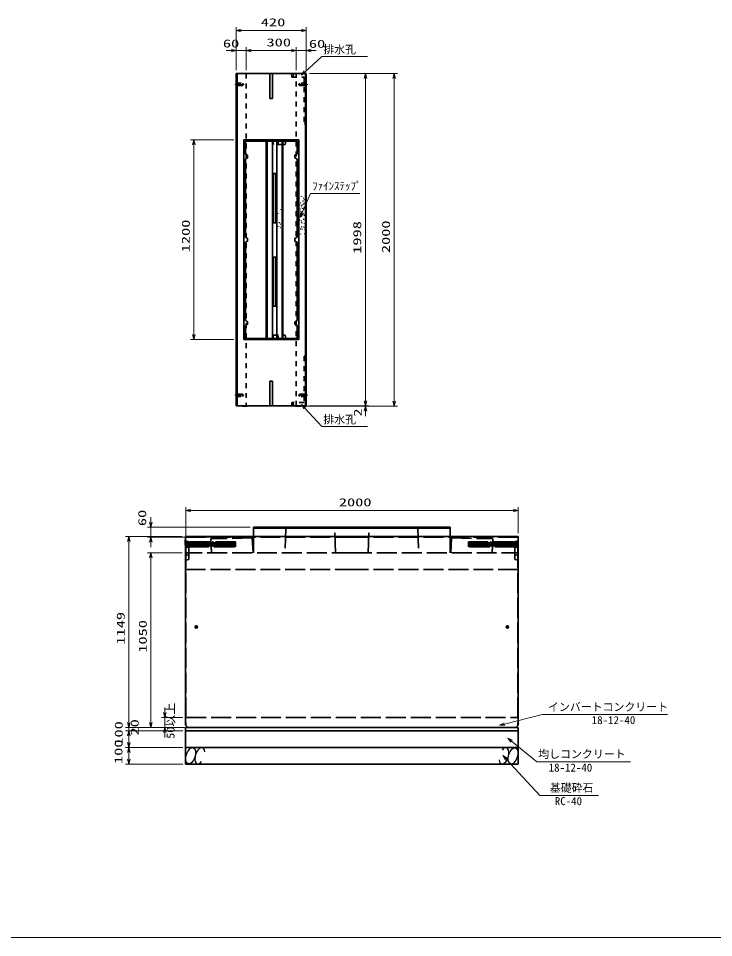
# Model space of a CAD drawing. Units: millimetres on the paper. Extents: x 15 to 1219, y 8 to 859.
# Drawn here: x 224 to 432.8, y 15 to 291.3 of the extents above; entities that cross this region are included whole.
import ezdxf
from ezdxf.enums import TextEntityAlignment as Align

# ---------------------------------------------------------------- set-up
doc = ezdxf.new("R2010")
doc.units = ezdxf.units.MM
for name, pattern in [('DASHED', [7.5, 6, -1.5]), ('USER1', [3, 1.5, -1.5]), ('USER2', [18.5, 12, -1.5, 3.5, -1.5])]:
    doc.linetypes.add(name, pattern=pattern)
for name, color, linetype, lineweight in [('0-0', 1, 'Continuous', 13), ('D-BMK（構造物基準線）', 2, 'USER2', 18), ('D-STR-DIM（寸法）', 7, 'Continuous', 13), ('D-STR-HTXT(均しCON-旗)', 7, 'Continuous', 13), ('D-STR-HTXT(基礎砕石-旗)', 7, 'Continuous', 13), ('D-STR-HTXT（WS-旗）', 7, 'Continuous', 13), ('D-STR-HTXT（旗上げ）', 7, 'Continuous', 13), ('D-STR-STRF(グリ)', 7, 'Continuous', 25), ('D-STR（構造物）', 1, 'Continuous', 35)]:
    doc.layers.add(name, color=color, linetype=linetype, lineweight=lineweight)
doc.styles.add('ＭＳ ゴシック', font='')
doc.styles.get('ＭＳ ゴシック').set_extended_font_data('MS Gothic')

# ---------------------------------------------------------------- blocks, each defined once
blk = doc.blocks.new('_Open30')
at = {"color": 7, "linetype": 'Continuous', "lineweight": 13}
for p, q in [((-1, 0.2679), (0, 0)), ((0, 0), (-1, -0.2679)), ((0, 0), (-1, 0))]:
    blk.add_line(p, q, dxfattribs=at)

msp = doc.modelspace()

# ---------------------------------------------------------------- linework, layer by layer
at = {"layer": '0-0'}
msp.add_line((324.151, 78.134), (274.901, 78.134), dxfattribs=at)
at = {"layer": 'D-BMK（構造物基準線）'}
for p, q in [((288.96, 271.425), (291.809, 271.425)), ((308.035, 271.425), (310.884, 271.425)), ((288.96, 178.025), (291.809, 178.025)), ((310.884, 178.025), (308.035, 178.025))]:
    msp.add_line(p, q, dxfattribs=at)
at = {"layer": 'D-STR-DIM（寸法）'}
for p, q in [((289.422, 282.572), (289.422, 288.622)), ((290.922, 287.622), (308.922, 287.622)), ((310.422, 282.602), (310.422, 288.622)), ((289.422, 275.675), (289.422, 282.572)), ((292.422, 275.675), (292.422, 282.572)), ((292.422, 275.727), (292.422, 282.572)), ((307.422, 275.675), (307.422, 282.572)), ((307.422, 275.675), (307.422, 282.572)), ((310.422, 275.645), (310.422, 282.572)), ((287.922, 281.572), (286.422, 281.572)), ((289.422, 281.572), (292.422, 281.572)), ((293.922, 281.572), (305.922, 281.572)), ((293.922, 281.572), (295.422, 281.572)), ((305.922, 281.572), (304.422, 281.572)), ((307.422, 281.572), (310.422, 281.572)), ((311.922, 281.572), (313.422, 281.572)), ((311.422, 274.675), (329.211, 274.675)), ((327.773, 274.675), (337.85, 274.675)), ((328.211, 176.275), (328.211, 273.175)), ((336.85, 176.175), (336.85, 273.175)), ((288.672, 254.725), (275.708, 254.725)), ((276.708, 196.225), (276.708, 253.225)), ((288.672, 194.725), (275.708, 194.725)), ((328.211, 176.275), (328.211, 177.775)), ((310.172, 174.675), (329.211, 174.675)), ((311.422, 174.775), (329.211, 174.775)), ((311.422, 174.775), (329.211, 174.775)), ((326.773, 174.675), (337.85, 174.675)), ((328.211, 174.775), (328.211, 174.675)), ((328.211, 173.175), (328.211, 171.675)), ((274.251, 135.817), (274.251, 144.363)), ((374.151, 136.572), (374.151, 144.363)), ((275.751, 143.363), (372.651, 143.363)), ((267.912, 82.634), (267.912, 84.134)), ((257.153, 79.634), (257.153, 81.134)), ((273.351, 81.134), (266.912, 81.134)), ((267.912, 81.134), (267.912, 78.134)), ((273.351, 78.134), (256.153, 78.134)), ((257.153, 78.134), (257.153, 77.134)), ((272.351, 78.134), (266.912, 78.134)), ((273.351, 77.134), (256.153, 77.134)), ((273.351, 77.134), (256.153, 77.134)), ((257.153, 75.634), (257.153, 74.134)), ((257.153, 75.634), (257.153, 73.634)), ((267.912, 76.634), (267.912, 75.134)), ((273.351, 72.134), (256.153, 72.134)), ((273.351, 72.134), (256.153, 72.134)), ((257.153, 70.634), (257.153, 68.634)), ((273.351, 67.134), (256.153, 67.134))]:
    msp.add_line(p, q, dxfattribs=at)
at = {"layer": 'D-STR-DIM（寸法）', "color": 2}
msp.add_line((15.075, 15.004), (1218.693, 15.004), dxfattribs=at)
at = {"layer": 'D-STR-HTXT(均しCON-旗)'}
msp.add_lwpolyline([(407.908, 67.824), (379.7, 67.824), (372.141, 74.038)], dxfattribs=at)
at = {"layer": 'D-STR-HTXT(基礎砕石-旗)'}
msp.add_lwpolyline([(398.223, 57.744), (380.652, 57.744), (370.561, 68.61)], dxfattribs=at)
at = {"layer": 'D-STR-HTXT（WS-旗）'}
for points in [[(328.876, 279.822), (315.087, 279.822), (310.13, 275.233)], [(328.876, 168.627), (315.087, 168.627), (310.04, 174.159)]]:
    msp.add_lwpolyline(points, dxfattribs=at)
at = {"layer": 'D-STR-HTXT（旗上げ）'}
for points in [[(326.594, 238.634), (311.765, 238.634), (309.265, 232.884)], [(418.984, 82.105), (381.351, 82.057), (369.988, 79.193)]]:
    msp.add_lwpolyline(points, dxfattribs=at)
at = {"layer": 'D-STR-STRF(グリ)'}
for centre, major_axis in [((275.726, 69.657), (0.79, 2.421)), ((372.575, 69.61), (-0.79, -2.421))]:
    msp.add_ellipse(centre, major_axis=major_axis, ratio=0.5139, dxfattribs=at)
for centre, start_param, end_param in [((278.467, 69.657), 5.3575563, 10.3750652), ((369.835, 69.61), 2.2159636, 7.2334726)]:
    msp.add_ellipse(centre, major_axis=(0.79, 2.421), ratio=0.5139, start_param=start_param, end_param=end_param, dxfattribs=at)
at = {"layer": 'D-STR（構造物）'}
for p, q in [((310.422, 274.675), (289.422, 274.675)), ((289.422, 274.675), (289.422, 174.775)), ((289.672, 174.775), (289.672, 274.675)), ((299.547, 274.675), (299.547, 267.175)), ((300.297, 267.175), (300.297, 274.675)), ((310.172, 274.675), (310.172, 174.775)), ((310.422, 174.775), (310.422, 274.675)), ((299.547, 267.175), (300.297, 267.175)), ((308.192, 254.725), (291.692, 254.725)), ((291.692, 254.725), (291.692, 194.725)), ((298.447, 254.35), (298.447, 195.1)), ((298.697, 254.35), (298.697, 195.1)), ((300.317, 254.35), (300.317, 195.1)), ((301.567, 254.35), (301.567, 195.1)), ((303.186, 254.35), (303.186, 195.1)), ((303.436, 254.35), (303.436, 195.1)), ((307.692, 254.35), (304.345, 254.35)), ((307.692, 250.478), (307.692, 254.35)), ((308.192, 194.725), (308.192, 254.725)), ((292.192, 248.978), (292.192, 225.475)), ((307.692, 250.478), (307.063, 250.115)), ((307.063, 250.115), (307.063, 249.341)), ((307.063, 249.341), (307.692, 248.978)), ((307.692, 225.475), (307.692, 248.978)), ((308.95, 237.753), (309.007, 237.801)), ((309.007, 237.801), (309.055, 237.744)), ((308.21, 236.723), (308.263, 236.67)), ((308.263, 236.67), (308.316, 236.723)), ((308.324, 237.578), (308.396, 237.559)), ((308.473, 235.178), (308.412, 235.135)), ((308.473, 235.178), (308.516, 235.116)), ((308.69, 235.851), (308.616, 235.864)), ((308.907, 235.001), (308.968, 235.044)), ((308.968, 235.044), (309.011, 234.983)), ((309.029, 235.78), (309.055, 235.85)), ((309.238, 235.104), (309.306, 235.136)), ((309.509, 236.315), (309.436, 236.295)), ((309.489, 236.387), (309.509, 236.315)), ((309.525, 237.247), (309.6, 237.247)), ((309.626, 235.477), (309.639, 235.551)), ((309.639, 235.551), (309.713, 235.538)), ((309.821, 235.677), (309.882, 235.72)), ((309.873, 236.862), (309.926, 236.915)), ((309.882, 235.72), (309.925, 235.659)), ((309.926, 236.915), (309.979, 236.862)), ((302, 232.628), (302.007, 232.703)), ((302.479, 233.243), (302.554, 233.249)), ((302.788, 233.75), (302.807, 233.822)), ((303.261, 234.333), (303.208, 234.386)), ((303.236, 233.625), (303.301, 233.663)), ((303.254, 232.535), (303.286, 232.468)), ((303.261, 234.333), (303.314, 234.386)), ((308.584, 233.765), (308.659, 233.765)), ((308.603, 233.935), (308.59, 234.009)), ((308.597, 232.427), (308.67, 232.446)), ((308.67, 232.446), (308.65, 232.519)), ((308.828, 233.243), (308.755, 233.223)), ((309.016, 234.574), (308.941, 234.58)), ((308.99, 233.206), (309.052, 233.163)), ((309.052, 233.163), (309.009, 233.101)), ((309.36, 234.158), (309.311, 234.215)), ((309.471, 234.1), (309.409, 234.057)), ((309.514, 234.039), (309.471, 234.1)), ((309.671, 233.25), (309.745, 233.263)), ((309.762, 234.048), (309.688, 234.061)), ((309.801, 232.195), (309.727, 232.182)), ((309.745, 233.263), (309.758, 233.189)), ((309.749, 233.974), (309.762, 234.048)), ((309.753, 234.426), (309.791, 234.491)), ((309.791, 234.491), (309.856, 234.453)), ((309.814, 232.121), (309.801, 232.195)), ((310.043, 232.025), (309.982, 232.068)), ((301.85, 231.29), (301.797, 231.343)), ((301.857, 229.464), (301.831, 229.393)), ((302.219, 231.591), (302.25, 231.659)), ((302.311, 229.928), (302.292, 230.001)), ((302.495, 229.841), (302.43, 229.803)), ((302.495, 229.841), (302.533, 229.776)), ((302.619, 229.372), (302.672, 229.425)), ((308.437, 230.222), (308.362, 230.229)), ((308.434, 232.046), (308.396, 231.981)), ((308.424, 230.637), (308.481, 230.685)), ((308.481, 230.685), (308.433, 230.742)), ((308.857, 231.69), (308.843, 231.616)), ((308.97, 230.078), (308.898, 230.059)), ((308.991, 230.452), (308.918, 230.471)), ((308.99, 230.006), (308.97, 230.078)), ((308.971, 230.379), (308.991, 230.452)), ((309.111, 231.88), (309.05, 231.837)), ((309.111, 231.88), (309.154, 231.818)), ((309.157, 229.721), (309.214, 229.769)), ((309.214, 229.769), (309.166, 229.826)), ((309.552, 230.892), (309.613, 230.935)), ((309.613, 230.935), (309.656, 230.874)), ((309.905, 230.883), (309.892, 230.809)), ((309.91, 229.686), (309.904, 229.612)), ((310, 231.963), (310.043, 232.025)), ((302.076, 228.817), (302.108, 228.75)), ((302.599, 228.393), (302.657, 228.441)), ((302.657, 228.441), (302.705, 228.384)), ((303.235, 228.88), (303.255, 228.952)), ((308.381, 227.019), (308.434, 226.966)), ((308.644, 228.397), (308.576, 228.428)), ((308.585, 229.176), (308.66, 229.176)), ((308.683, 226.544), (308.751, 226.513)), ((308.752, 228.039), (308.827, 228.033)), ((308.827, 228.033), (308.82, 227.958)), ((309.097, 228.568), (309.024, 228.587)), ((309.097, 228.568), (309.077, 228.495)), ((309.32, 227.885), (309.263, 227.836)), ((309.272, 227.942), (309.32, 227.885)), ((309.681, 228.565), (309.688, 228.64)), ((309.787, 226.681), (309.794, 226.756)), ((309.877, 228.413), (309.829, 228.47)), ((309.984, 226.529), (309.935, 226.586)), ((310.01, 227.728), (310.016, 227.802)), ((292.192, 223.975), (292.192, 200.473)), ((307.692, 225.475), (307.063, 225.112)), ((307.063, 225.112), (307.063, 224.338)), ((307.063, 224.338), (307.692, 223.975)), ((307.692, 200.473), (307.692, 223.975)), ((308.751, 226.513), (308.719, 226.445)), ((309.926, 226.48), (309.984, 226.529)), ((307.692, 200.473), (307.063, 200.109)), ((307.063, 200.109), (307.063, 199.336)), ((307.063, 199.336), (307.692, 198.973)), ((307.692, 195.1), (307.692, 198.973)), ((291.692, 194.725), (308.192, 194.725)), ((304.345, 195.1), (307.692, 195.1)), ((299.547, 182.275), (299.547, 174.775)), ((299.547, 182.275), (300.297, 182.275)), ((300.297, 182.275), (300.297, 174.775)), ((289.422, 174.775), (310.422, 174.775)), ((291.172, 174.675), (291.072, 174.775)), ((292.672, 174.675), (291.172, 174.675)), ((292.672, 174.675), (292.772, 174.775)), ((307.172, 174.675), (307.072, 174.775)), ((308.672, 174.675), (307.172, 174.675)), ((308.672, 174.675), (308.772, 174.775)), ((294.583, 135.572), (294.583, 138.367)), ((294.583, 138.367), (324.151, 138.367)), ((353.718, 138.367), (324.151, 138.367)), ((353.718, 135.572), (353.718, 138.367)), ((274.151, 135.572), (324.151, 135.572)), ((274.151, 78.884), (274.151, 135.572)), ((294.583, 138.117), (324.151, 138.117)), ((324.151, 138.089), (294.583, 138.089)), ((353.718, 138.117), (324.151, 138.117)), ((324.151, 138.089), (353.718, 138.089)), ((374.151, 135.572), (324.151, 135.572)), ((374.151, 78.884), (374.151, 135.572)), ((274.051, 134.567), (274.151, 134.667)), ((274.051, 133.067), (274.051, 134.567)), ((274.151, 132.967), (274.051, 133.067)), ((276.951, 108.367), (277.851, 108.367)), ((277.401, 108.817), (277.401, 107.917)), ((371.351, 108.367), (370.451, 108.367)), ((370.901, 108.817), (370.901, 107.917)), ((274.901, 78.134), (274.151, 78.884)), ((374.151, 78.134), (274.151, 78.134)), ((274.151, 78.134), (274.151, 77.134)), ((324.151, 78.134), (373.401, 78.134)), ((373.401, 78.134), (374.151, 78.884)), ((374.151, 78.134), (374.151, 77.134)), ((274.151, 77.134), (374.151, 77.134)), ((274.151, 77.134), (374.151, 77.134)), ((274.151, 77.134), (274.151, 72.134)), ((374.151, 77.134), (374.151, 72.134)), ((274.151, 72.134), (374.151, 72.134)), ((274.151, 72.134), (274.151, 67.134)), ((274.151, 72.134), (374.151, 72.134)), ((374.151, 72.134), (374.151, 67.134)), ((274.151, 67.134), (374.151, 67.134))]:
    msp.add_line(p, q, dxfattribs=at)
at = {"layer": 'D-STR（構造物）', "linetype": 'USER1'}
for p, q in [((292.422, 274.675), (292.422, 174.775)), ((306.063, 274.675), (306.144, 273.625)), ((306.144, 273.625), (309.84, 273.625)), ((306.584, 274.675), (306.51, 273.625)), ((307.422, 174.775), (307.422, 274.675)), ((309.84, 273.625), (309.84, 259.675)), ((289.422, 271.775), (291.422, 271.775)), ((291.422, 271.075), (289.422, 271.075)), ((291.422, 271.775), (291.422, 271.075)), ((310.422, 271.775), (308.422, 271.775)), ((308.422, 271.775), (308.422, 271.075)), ((308.422, 271.075), (310.422, 271.075)), ((309.84, 259.675), (310.415, 259.675)), ((301.862, 253.35), (302.112, 254.35)), ((302.112, 195.1), (301.862, 196.1)), ((309.847, 189.775), (309.847, 175.825)), ((309.847, 189.775), (310.422, 189.775)), ((291.422, 178.375), (289.422, 178.375)), ((289.422, 177.675), (291.422, 177.675)), ((291.422, 177.675), (291.422, 178.375)), ((308.422, 178.375), (310.422, 178.375)), ((308.422, 177.675), (308.422, 178.375)), ((310.422, 177.675), (308.422, 177.675)), ((306.151, 175.825), (306.07, 174.775)), ((309.847, 175.825), (306.151, 175.825)), ((306.591, 174.775), (306.517, 175.825))]:
    msp.add_line(p, q, dxfattribs=at)
at = {"layer": 'D-STR（構造物）', "lineweight": 13}
for p, q in [((263.79, 139.867), (263.79, 141.367)), ((293.583, 138.367), (262.79, 138.367)), ((263.79, 138.367), (263.79, 135.322)), ((273.151, 135.572), (256.153, 135.572)), ((257.153, 134.072), (257.153, 79.634)), ((293.583, 135.322), (262.79, 135.322)), ((263.79, 133.822), (263.79, 132.322)), ((273.151, 130.617), (262.79, 130.617)), ((263.79, 129.117), (263.79, 79.634)), ((273.901, 78.134), (256.153, 78.134)), ((273.351, 78.134), (262.79, 78.134))]:
    msp.add_line(p, q, dxfattribs=at)
at = {"layer": 'D-STR（構造物）', "linetype": 'DASHED'}
for p, q in [((294.583, 130.617), (294.583, 135.572)), ((304.283, 138.089), (304.033, 130.617)), ((319.283, 130.617), (319.033, 138.089)), ((329.018, 130.617), (329.268, 138.089)), ((344.018, 138.089), (344.268, 130.617)), ((353.718, 130.617), (353.718, 135.572)), ((274.15, 133.722), (274.829, 134.062)), ((276.65, 133.972), (274.15, 132.722)), ((277.65, 133.972), (274.15, 132.222)), ((274.15, 133.972), (277.15, 132.472)), ((274.15, 133.222), (275.65, 133.972)), ((274.15, 133.472), (276.15, 132.472)), ((275.15, 132.472), (274.15, 132.972)), ((274.151, 135.322), (324.151, 135.322)), ((275.201, 133.972), (274.151, 134.225)), ((275.102, 133.996), (278.15, 132.472)), ((289.151, 133.972), (275.201, 133.972)), ((278.65, 133.972), (275.65, 132.472)), ((276.15, 133.972), (279.15, 132.472)), ((276.65, 132.472), (279.65, 133.972)), ((280.15, 132.472), (277.15, 133.972)), ((277.65, 132.472), (280.65, 133.972)), ((281.15, 132.472), (278.15, 133.972)), ((278.65, 132.472), (281.65, 133.972)), ((282.15, 132.472), (279.15, 133.972)), ((282.65, 133.972), (279.65, 132.472)), ((280.15, 133.972), (283.15, 132.472)), ((283.65, 133.972), (280.65, 132.472)), ((281.15, 133.972), (284.15, 132.472)), ((284.65, 133.972), (281.65, 132.472)), ((294.201, 135.117), (281.751, 134.863)), ((281.751, 134.863), (281.987, 130.617)), ((282.15, 133.972), (285.15, 132.472)), ((282.65, 132.472), (285.65, 133.972)), ((286.15, 132.472), (283.15, 133.972)), ((283.65, 132.472), (286.65, 133.972)), ((287.15, 132.472), (284.15, 133.972)), ((284.65, 132.472), (287.65, 133.972)), ((288.15, 132.472), (285.15, 133.972)), ((285.65, 132.472), (288.65, 133.972)), ((286.15, 133.972), (289.151, 132.472)), ((289.151, 133.723), (286.65, 132.472)), ((287.15, 133.972), (289.151, 132.972)), ((289.151, 133.223), (287.65, 132.472)), ((288.15, 133.972), (289.151, 133.472)), ((289.151, 132.723), (288.65, 132.472)), ((289.151, 132.472), (289.151, 133.972)), ((294.201, 135.117), (294.466, 130.619)), ((374.151, 135.322), (324.151, 135.322)), ((354.101, 135.117), (353.836, 130.619)), ((354.101, 135.117), (366.551, 134.863)), ((360.152, 133.972), (359.151, 133.472)), ((361.152, 133.972), (359.151, 132.972)), ((359.151, 133.972), (373.101, 133.972)), ((359.151, 132.472), (359.151, 133.972)), ((362.152, 133.972), (359.151, 132.472)), ((359.151, 133.723), (361.652, 132.472)), ((359.151, 133.223), (360.652, 132.472)), ((359.151, 132.723), (359.652, 132.472)), ((362.652, 132.472), (359.652, 133.972)), ((360.152, 132.472), (363.152, 133.972)), ((363.652, 132.472), (360.652, 133.972)), ((361.152, 132.472), (364.152, 133.972)), ((364.652, 132.472), (361.652, 133.972)), ((362.152, 132.472), (365.152, 133.972)), ((365.652, 132.472), (362.652, 133.972)), ((366.152, 133.972), (363.152, 132.472)), ((363.652, 133.972), (366.652, 132.472)), ((367.152, 133.972), (364.152, 132.472)), ((364.652, 133.972), (367.652, 132.472)), ((368.152, 133.972), (365.152, 132.472)), ((365.652, 133.972), (368.652, 132.472)), ((366.152, 132.472), (369.152, 133.972)), ((366.551, 134.863), (366.315, 130.617)), ((369.652, 132.472), (366.652, 133.972)), ((367.152, 132.472), (370.152, 133.972)), ((370.652, 132.472), (367.652, 133.972)), ((368.152, 132.472), (371.152, 133.972)), ((371.652, 132.472), (368.652, 133.972)), ((372.152, 133.972), (369.152, 132.472)), ((369.652, 133.972), (372.652, 132.472)), ((373.199, 133.996), (370.152, 132.472)), ((370.652, 133.972), (374.152, 132.222)), ((374.152, 133.972), (371.152, 132.472)), ((371.652, 133.972), (374.152, 132.722)), ((374.152, 133.472), (372.152, 132.472)), ((374.152, 133.222), (372.652, 133.972)), ((373.101, 133.972), (374.151, 134.225)), ((373.152, 132.472), (374.152, 132.972)), ((374.152, 133.722), (373.473, 134.062)), ((274.151, 132.145), (275.201, 132.472)), ((324.151, 130.617), (274.151, 130.617)), ((275.201, 129.854), (274.151, 130.123)), ((274.311, 132.117), (274.311, 78.724)), ((275.2, 132.472), (289.151, 132.472)), ((275.201, 128.657), (275.201, 132.472)), ((324.151, 130.617), (374.151, 130.617)), ((373.102, 132.472), (359.151, 132.472)), ((373.101, 128.657), (373.101, 132.472)), ((374.151, 132.145), (373.101, 132.472)), ((373.101, 129.854), (374.151, 130.123)), ((373.991, 132.117), (373.991, 78.724)), ((274.151, 128.389), (275.201, 128.657)), ((374.151, 128.389), (373.101, 128.657)), ((274.151, 125.617), (324.151, 125.617)), ((374.151, 125.617), (324.151, 125.617)), ((274.351, 81.134), (374.151, 81.134))]:
    msp.add_line(p, q, dxfattribs=at)
at = {"layer": 'D-STR（構造物）'}
for points in [[(303.565, 254.35), (292.192, 254.35), (292.192, 250.478)], [(292.192, 250.478), (292.821, 250.115), (292.821, 249.341), (292.192, 248.978)], [(292.192, 225.475), (292.821, 225.112), (292.821, 224.338)], [(292.192, 225.475), (292.821, 225.112), (292.821, 224.338), (292.192, 223.975)], [(292.192, 198.973), (292.821, 199.336), (292.821, 200.109), (292.192, 200.473)], [(292.192, 198.973), (292.192, 195.1), (303.565, 195.1)]]:
    msp.add_lwpolyline(points, dxfattribs=at)
at = {"layer": 'D-STR（構造物）', "linetype": 'USER1'}
for points in [[(303.357, 253.35), (300.625, 253.35), (300.357, 254.352)], [(300.357, 195.099), (300.625, 196.1), (303.357, 196.1)]]:
    msp.add_lwpolyline(points, dxfattribs=at)
at = {"layer": 'D-STR（構造物）'}
for points in [[(303.315, 254.35), (303.357, 253.35), (304.094, 253.35), (304.345, 254.35)], [(300.567, 229.85), (301.317, 229.85), (301.317, 244.6), (300.567, 244.6)], [(301.317, 204.75), (301.317, 219.5), (300.567, 219.5), (300.567, 204.75)], [(303.357, 196.1), (303.315, 195.1), (304.345, 195.1), (304.094, 196.1)]]:
    msp.add_lwpolyline(points, close=True, dxfattribs=at)
for centre, radius in [((277.401, 108.367), 0.35), ((277.401, 108.367), 0.3), ((370.901, 108.367), 0.35), ((370.901, 108.367), 0.3)]:
    msp.add_circle(centre, radius, dxfattribs=at)

# ---------------------------------------------------------------- block references
at = {"layer": 'D-STR-DIM（寸法）', "xscale": 1.5, "yscale": 1.5}
for p, rotation in [((289.422, 287.622), 180), ((292.422, 281.572), 180), ((292.422, 281.572), 180), ((310.422, 281.572), 180), ((328.211, 274.675), 90), ((336.85, 274.675), 90), ((276.708, 254.725), 90), ((276.708, 194.725), 270), ((328.211, 174.775), 270), ((328.211, 174.775), 270), ((328.211, 174.675), 90), ((336.85, 174.675), 270), ((274.251, 143.363), 180), ((267.912, 81.134), 270), ((257.153, 78.134), 270), ((267.912, 78.134), 90), ((257.153, 77.134), 90), ((257.153, 77.134), 90), ((257.153, 72.134), 270), ((257.153, 72.134), 90), ((257.153, 67.134), 270)]:
    msp.add_blockref('_Open30', p, dxfattribs=dict(at, rotation=rotation))
for p in [(310.422, 287.622), (289.422, 281.572), (307.422, 281.572), (307.422, 281.572), (374.151, 143.363)]:
    msp.add_blockref('_Open30', p, dxfattribs=at)
at = {"layer": 'D-STR-HTXT(均しCON-旗)', "xscale": 1.5, "yscale": 1.5, "rotation": 140.57786}
msp.add_blockref('_Open30', (370.982, 74.99), dxfattribs=at)
at = {"layer": 'D-STR-HTXT(基礎砕石-旗)', "xscale": 1.5, "yscale": 1.5, "rotation": 132.88015}
msp.add_blockref('_Open30', (369.541, 69.71), dxfattribs=at)
at = {"layer": 'D-STR-HTXT（WS-旗）', "xscale": 1.5, "yscale": 1.5}
for p, rotation in [((309.029, 274.214), 222.78711), ((309.029, 175.267), 132.37661)]:
    msp.add_blockref('_Open30', p, dxfattribs=dict(at, rotation=rotation))
at = {"layer": 'D-STR-HTXT（旗上げ）', "xscale": 1.5, "yscale": 1.5}
for p, rotation in [((308.667, 231.508), 246.50838), ((368.533, 78.826), 194.1476)]:
    msp.add_blockref('_Open30', p, dxfattribs=dict(at, rotation=rotation))
at = {"layer": 'D-STR（構造物）', "xscale": 1.5, "yscale": 1.5}
for p, rotation in [((263.79, 138.367), 270), ((257.153, 135.572), 90), ((263.79, 135.322), 90), ((263.79, 130.617), 90), ((257.153, 78.134), 270), ((263.79, 78.134), 270)]:
    msp.add_blockref('_Open30', p, dxfattribs=dict(at, rotation=rotation))

# ---------------------------------------------------------------- texts
at = {"layer": 'D-STR-DIM（寸法）', "style": 'ＭＳ ゴシック', "width": 1.5}
for s, p in [('420', (296.797, 288.16)), ('60', (285.407, 281.79)), ('300', (298.505, 282.109)), ('60', (311.241, 281.696)), ('2000', (320.243, 143.901))]:
    msp.add_text(s, height=2.405, dxfattribs=at).set_placement(p, align=Align.BOTTOM_LEFT)
at = {"layer": 'D-STR-DIM（寸法）', "style": 'ＭＳ ゴシック'}
for s, width, p in [('1200', 1.5, (276.171, 220.975)), ('1998', 1.5, (327.673, 220.517)), ('2000', 1.5, (336.313, 220.717)), ('2', 1.5, (327.848, 171.587)), ('50以上', 1.1, (271.588, 74.778)), ('20', 1.5, (260.825, 75.746)), ('100', 1.5, (256.007, 72.687)), ('100', 1.5, (255.954, 67.184))]:
    msp.add_text(s, height=2.405, rotation=90, dxfattribs=dict(at, width=width)).set_placement(p, align=Align.BOTTOM_LEFT)
at = {"layer": 'D-STR-HTXT(均しCON-旗)', "style": 'ＭＳ ゴシック'}
for s, p in [('均しコンクリート', (380.147, 68.234)), ('18-12-40', (383.281, 64.173))]:
    msp.add_text(s, height=2.405, dxfattribs=at).set_placement(p, align=Align.BOTTOM_LEFT)
at = {"layer": 'D-STR-HTXT(基礎砕石-旗)', "style": 'ＭＳ ゴシック'}
for s, p in [('基礎砕石', (383.635, 58.079)), ('RC-40', (385.123, 54.094))]:
    msp.add_text(s, height=2.405, dxfattribs=at).set_placement(p, align=Align.BOTTOM_LEFT)
at = {"layer": 'D-STR-HTXT（WS-旗）', "style": 'ＭＳ ゴシック'}
for p in [(315.568, 279.973), (315.568, 168.779)]:
    msp.add_text('排水孔', height=2.405, dxfattribs=at).set_placement(p, align=Align.BOTTOM_LEFT)
at = {"layer": 'D-STR-HTXT（旗上げ）', "style": 'ＭＳ ゴシック'}
for s, p in [('ﾌｧｲﾝｽﾃｯﾌﾟ', (312.244, 238.958)), ('インバートコンクリート', (383.081, 82.402)), ('18-12-40', (396.223, 78.454))]:
    msp.add_text(s, height=2.405, dxfattribs=at).set_placement(p, align=Align.BOTTOM_LEFT)
at = {"layer": 'D-STR（構造物）', "style": 'ＭＳ ゴシック', "width": 1.5}
for s, p in [('60', (263.073, 138.677)), ('1149', (256.616, 103.057)), ('1050', (263.253, 100.625))]:
    msp.add_text(s, height=2.405, rotation=90, dxfattribs=at).set_placement(p, align=Align.BOTTOM_LEFT)

doc.saveas('drawing.dxf')
